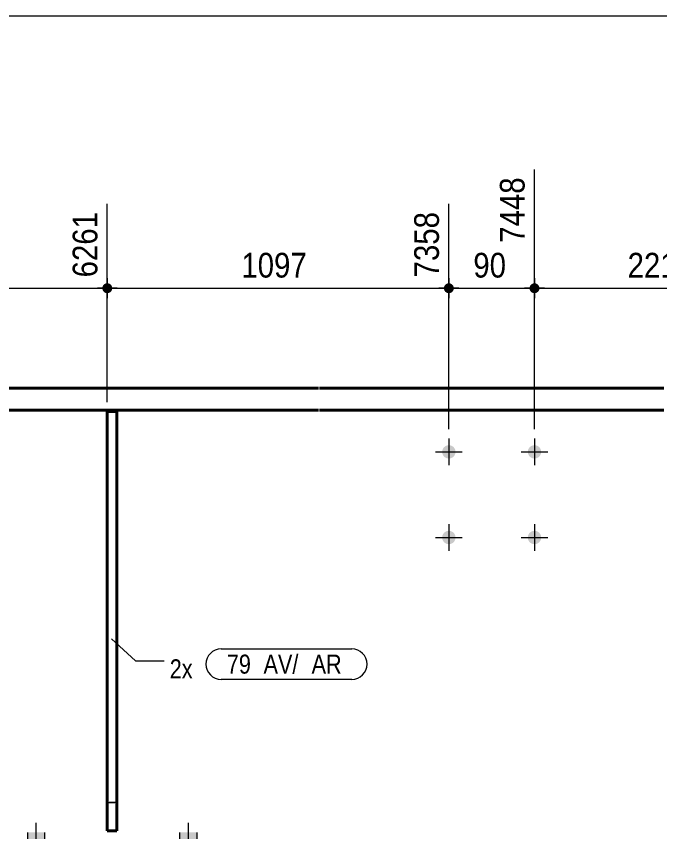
# Model space of a CAD drawing. Header units: millimetres. Extents: x 2 to 584, y 5 to 405.
# Drawn here: x 349.1 to 416.7, y 319.3 to 405 of the extents above; entities that cross this region are included whole.
import ezdxf

# ---------------------------------------------------------------- set-up
doc = ezdxf.new("R2010")
doc.units = ezdxf.units.MM
doc.linetypes.add('CACHE2', pattern=[1.190625, 0.79375, -0.396875])
for name, color, linetype, lineweight in [('Boulon', 7, 'Continuous', 0), ('Cache', 7, 'Continuous', 0), ('Cotation', 7, 'Continuous', 0), ('Feuille dessin', 5, 'Continuous', 0), ('Piece', 2, 'Continuous', 0), ('Repère pièce', 3, 'Continuous', 0)]:
    doc.layers.add(name, color=color, linetype=linetype, lineweight=lineweight)
doc.styles.add('ARIAL', font='ARIAL.TTF')
doc.styles.add('COMIC_SANS_MS', font='COMIC.TTF')

# ---------------------------------------------------------------- blocks, each defined once
blk = doc.blocks.new('*A6')
at = {"layer": 'Boulon'}
for points in [[(395.278, 359.186), (395.276, 359.152), (395.272, 359.118), (395.266, 359.084), (395.258, 359.051), (395.249, 359.017), (395.238, 358.985), (395.226, 358.953), (395.212, 358.921), (395.196, 358.891), (395.18, 358.861), (395.161, 358.832), (395.141, 358.804), (395.12, 358.777), (395.098, 358.751), (395.074, 358.726), (395.049, 358.702), (395.023, 358.68), (394.996, 358.658), (394.968, 358.639), (394.939, 358.62), (394.909, 358.603), (394.878, 358.588), (394.847, 358.574), (394.815, 358.562), (394.782, 358.551), (394.749, 358.542), (394.716, 358.534), (394.682, 358.528), (394.648, 358.524), (394.613, 358.522), (394.579, 358.521), (394.545, 358.522), (394.511, 358.524), (394.476, 358.528), (394.443, 358.534), (394.409, 358.542), (394.376, 358.551), (394.343, 358.562), (394.311, 358.574), (394.28, 358.588), (394.249, 358.603), (394.219, 358.62), (394.19, 358.639), (394.162, 358.658), (394.135, 358.68), (394.109, 358.702), (394.084, 358.726), (394.06, 358.751), (394.038, 358.777), (394.017, 358.804), (393.997, 358.832), (393.979, 358.861), (393.962, 358.891), (393.946, 358.921), (393.932, 358.953), (393.92, 358.985), (393.909, 359.017), (393.9, 359.051), (393.893, 359.084), (393.887, 359.118), (393.883, 359.152), (393.88, 359.186), (393.879, 359.221), (393.88, 359.255), (393.883, 359.289), (393.887, 359.323), (393.893, 359.357), (393.9, 359.391), (393.909, 359.424), (393.92, 359.457), (393.932, 359.489), (393.946, 359.52), (393.962, 359.551), (393.979, 359.581), (393.997, 359.61), (394.017, 359.638), (394.038, 359.665), (394.06, 359.691), (394.084, 359.716), (394.109, 359.739), (394.135, 359.762), (394.162, 359.783), (394.19, 359.803), (394.219, 359.821), (394.249, 359.838), (394.28, 359.853), (394.311, 359.867), (394.343, 359.88), (394.376, 359.891), (394.409, 359.9), (394.443, 359.907), (394.476, 359.913), (394.511, 359.917), (394.545, 359.92), (394.579, 359.921), (394.613, 359.92), (394.648, 359.917), (394.682, 359.913), (394.716, 359.907), (394.749, 359.9), (394.782, 359.891), (394.815, 359.88), (394.847, 359.867), (394.878, 359.853), (394.909, 359.838), (394.939, 359.821), (394.968, 359.803), (394.996, 359.783), (395.023, 359.762), (395.049, 359.739), (395.074, 359.716), (395.098, 359.691), (395.12, 359.665), (395.141, 359.638), (395.161, 359.61), (395.18, 359.581), (395.196, 359.551), (395.212, 359.52), (395.226, 359.489), (395.238, 359.457), (395.249, 359.424), (395.258, 359.391), (395.266, 359.357), (395.272, 359.323), (395.276, 359.289), (395.278, 359.255), (395.279, 359.221)], [(395.278, 350.186), (395.276, 350.152), (395.272, 350.118), (395.266, 350.084), (395.258, 350.051), (395.249, 350.017), (395.238, 349.985), (395.226, 349.953), (395.212, 349.921), (395.196, 349.891), (395.18, 349.861), (395.161, 349.832), (395.141, 349.804), (395.12, 349.777), (395.098, 349.751), (395.074, 349.726), (395.049, 349.702), (395.023, 349.68), (394.996, 349.658), (394.968, 349.639), (394.939, 349.62), (394.909, 349.603), (394.878, 349.588), (394.847, 349.574), (394.815, 349.562), (394.782, 349.551), (394.749, 349.542), (394.716, 349.534), (394.682, 349.528), (394.648, 349.524), (394.613, 349.522), (394.579, 349.521), (394.545, 349.522), (394.511, 349.524), (394.476, 349.528), (394.443, 349.534), (394.409, 349.542), (394.376, 349.551), (394.343, 349.562), (394.311, 349.574), (394.28, 349.588), (394.249, 349.603), (394.219, 349.62), (394.19, 349.639), (394.162, 349.658), (394.135, 349.68), (394.109, 349.702), (394.084, 349.726), (394.06, 349.751), (394.038, 349.777), (394.017, 349.804), (393.997, 349.832), (393.979, 349.861), (393.962, 349.891), (393.946, 349.921), (393.932, 349.953), (393.92, 349.985), (393.909, 350.017), (393.9, 350.051), (393.893, 350.084), (393.887, 350.118), (393.883, 350.152), (393.88, 350.186), (393.879, 350.221), (393.88, 350.255), (393.883, 350.289), (393.887, 350.323), (393.893, 350.357), (393.9, 350.391), (393.909, 350.424), (393.92, 350.457), (393.932, 350.489), (393.946, 350.52), (393.962, 350.551), (393.979, 350.581), (393.997, 350.61), (394.017, 350.638), (394.038, 350.665), (394.06, 350.691), (394.084, 350.716), (394.109, 350.739), (394.135, 350.762), (394.162, 350.783), (394.19, 350.803), (394.219, 350.821), (394.249, 350.838), (394.28, 350.853), (394.311, 350.867), (394.343, 350.88), (394.376, 350.891), (394.409, 350.9), (394.443, 350.907), (394.476, 350.913), (394.511, 350.917), (394.545, 350.92), (394.579, 350.921), (394.613, 350.92), (394.648, 350.917), (394.682, 350.913), (394.716, 350.907), (394.749, 350.9), (394.782, 350.891), (394.815, 350.88), (394.847, 350.867), (394.878, 350.853), (394.909, 350.838), (394.939, 350.821), (394.968, 350.803), (394.996, 350.783), (395.023, 350.762), (395.049, 350.739), (395.074, 350.716), (395.098, 350.691), (395.12, 350.665), (395.141, 350.638), (395.161, 350.61), (395.18, 350.581), (395.196, 350.551), (395.212, 350.52), (395.226, 350.489), (395.238, 350.457), (395.249, 350.424), (395.258, 350.391), (395.266, 350.357), (395.272, 350.323), (395.276, 350.289), (395.278, 350.255), (395.279, 350.221)]]:
    blk.add_hatch(color=256, dxfattribs=at).paths.add_polyline_path(points, flags=17)
at = {"layer": 'Boulon', "linetype": 'Continuous', "lineweight": 0}
for p, q in [((394.579, 360.621), (394.579, 357.821)), ((393.179, 359.221), (395.979, 359.221)), ((394.579, 351.621), (394.579, 348.821)), ((393.179, 350.221), (395.979, 350.221))]:
    blk.add_line(p, q, dxfattribs=at)
blk = doc.blocks.new('*A7')
at = {"layer": 'Boulon'}
for points in [[(404.278, 359.186), (404.276, 359.152), (404.272, 359.118), (404.266, 359.084), (404.258, 359.051), (404.249, 359.017), (404.238, 358.985), (404.226, 358.953), (404.212, 358.921), (404.196, 358.891), (404.18, 358.861), (404.161, 358.832), (404.141, 358.804), (404.12, 358.777), (404.098, 358.751), (404.074, 358.726), (404.049, 358.702), (404.023, 358.68), (403.996, 358.658), (403.968, 358.639), (403.939, 358.62), (403.909, 358.603), (403.878, 358.588), (403.847, 358.574), (403.815, 358.562), (403.782, 358.551), (403.749, 358.542), (403.716, 358.534), (403.682, 358.528), (403.648, 358.524), (403.613, 358.522), (403.579, 358.521), (403.545, 358.522), (403.511, 358.524), (403.476, 358.528), (403.443, 358.534), (403.409, 358.542), (403.376, 358.551), (403.343, 358.562), (403.311, 358.574), (403.28, 358.588), (403.249, 358.603), (403.219, 358.62), (403.19, 358.639), (403.162, 358.658), (403.135, 358.68), (403.109, 358.702), (403.084, 358.726), (403.06, 358.751), (403.038, 358.777), (403.017, 358.804), (402.997, 358.832), (402.979, 358.861), (402.962, 358.891), (402.946, 358.921), (402.932, 358.953), (402.92, 358.985), (402.909, 359.017), (402.9, 359.051), (402.893, 359.084), (402.887, 359.118), (402.883, 359.152), (402.88, 359.186), (402.879, 359.221), (402.88, 359.255), (402.883, 359.289), (402.887, 359.323), (402.893, 359.357), (402.9, 359.391), (402.909, 359.424), (402.92, 359.457), (402.932, 359.489), (402.946, 359.52), (402.962, 359.551), (402.979, 359.581), (402.997, 359.61), (403.017, 359.638), (403.038, 359.665), (403.06, 359.691), (403.084, 359.716), (403.109, 359.739), (403.135, 359.762), (403.162, 359.783), (403.19, 359.803), (403.219, 359.821), (403.249, 359.838), (403.28, 359.853), (403.311, 359.867), (403.343, 359.88), (403.376, 359.891), (403.409, 359.9), (403.443, 359.907), (403.476, 359.913), (403.511, 359.917), (403.545, 359.92), (403.579, 359.921), (403.613, 359.92), (403.648, 359.917), (403.682, 359.913), (403.716, 359.907), (403.749, 359.9), (403.782, 359.891), (403.815, 359.88), (403.847, 359.867), (403.878, 359.853), (403.909, 359.838), (403.939, 359.821), (403.968, 359.803), (403.996, 359.783), (404.023, 359.762), (404.049, 359.739), (404.074, 359.716), (404.098, 359.691), (404.12, 359.665), (404.141, 359.638), (404.161, 359.61), (404.18, 359.581), (404.196, 359.551), (404.212, 359.52), (404.226, 359.489), (404.238, 359.457), (404.249, 359.424), (404.258, 359.391), (404.266, 359.357), (404.272, 359.323), (404.276, 359.289), (404.278, 359.255), (404.279, 359.221)], [(404.278, 350.186), (404.276, 350.152), (404.272, 350.118), (404.266, 350.084), (404.258, 350.051), (404.249, 350.017), (404.238, 349.985), (404.226, 349.953), (404.212, 349.921), (404.196, 349.891), (404.18, 349.861), (404.161, 349.832), (404.141, 349.804), (404.12, 349.777), (404.098, 349.751), (404.074, 349.726), (404.049, 349.702), (404.023, 349.68), (403.996, 349.658), (403.968, 349.639), (403.939, 349.62), (403.909, 349.603), (403.878, 349.588), (403.847, 349.574), (403.815, 349.562), (403.782, 349.551), (403.749, 349.542), (403.716, 349.534), (403.682, 349.528), (403.648, 349.524), (403.613, 349.522), (403.579, 349.521), (403.545, 349.522), (403.511, 349.524), (403.476, 349.528), (403.443, 349.534), (403.409, 349.542), (403.376, 349.551), (403.343, 349.562), (403.311, 349.574), (403.28, 349.588), (403.249, 349.603), (403.219, 349.62), (403.19, 349.639), (403.162, 349.658), (403.135, 349.68), (403.109, 349.702), (403.084, 349.726), (403.06, 349.751), (403.038, 349.777), (403.017, 349.804), (402.997, 349.832), (402.979, 349.861), (402.962, 349.891), (402.946, 349.921), (402.932, 349.953), (402.92, 349.985), (402.909, 350.017), (402.9, 350.051), (402.893, 350.084), (402.887, 350.118), (402.883, 350.152), (402.88, 350.186), (402.879, 350.221), (402.88, 350.255), (402.883, 350.289), (402.887, 350.323), (402.893, 350.357), (402.9, 350.391), (402.909, 350.424), (402.92, 350.457), (402.932, 350.489), (402.946, 350.52), (402.962, 350.551), (402.979, 350.581), (402.997, 350.61), (403.017, 350.638), (403.038, 350.665), (403.06, 350.691), (403.084, 350.716), (403.109, 350.739), (403.135, 350.762), (403.162, 350.783), (403.19, 350.803), (403.219, 350.821), (403.249, 350.838), (403.28, 350.853), (403.311, 350.867), (403.343, 350.88), (403.376, 350.891), (403.409, 350.9), (403.443, 350.907), (403.476, 350.913), (403.511, 350.917), (403.545, 350.92), (403.579, 350.921), (403.613, 350.92), (403.648, 350.917), (403.682, 350.913), (403.716, 350.907), (403.749, 350.9), (403.782, 350.891), (403.815, 350.88), (403.847, 350.867), (403.878, 350.853), (403.909, 350.838), (403.939, 350.821), (403.968, 350.803), (403.996, 350.783), (404.023, 350.762), (404.049, 350.739), (404.074, 350.716), (404.098, 350.691), (404.12, 350.665), (404.141, 350.638), (404.161, 350.61), (404.18, 350.581), (404.196, 350.551), (404.212, 350.52), (404.226, 350.489), (404.238, 350.457), (404.249, 350.424), (404.258, 350.391), (404.266, 350.357), (404.272, 350.323), (404.276, 350.289), (404.278, 350.255), (404.279, 350.221)]]:
    blk.add_hatch(color=256, dxfattribs=at).paths.add_polyline_path(points, flags=17)
at = {"layer": 'Boulon', "linetype": 'Continuous', "lineweight": 0}
for p, q in [((403.579, 360.621), (403.579, 357.821)), ((402.179, 359.221), (404.979, 359.221)), ((403.579, 351.621), (403.579, 348.821)), ((402.179, 350.221), (404.979, 350.221))]:
    blk.add_line(p, q, dxfattribs=at)
blk = doc.blocks.new('*A14')
at = {"layer": 'Boulon'}
for points in [[(352.082, 319.221), (352.082, 316.921), (350.282, 316.921), (350.282, 319.221)], [(352.082, 319.221), (352.082, 316.921), (350.282, 316.921), (350.282, 319.221)], [(368.082, 319.221), (368.082, 316.921), (366.282, 316.921), (366.282, 319.221)], [(368.082, 319.221), (368.082, 316.921), (366.282, 316.921), (366.282, 319.221)]]:
    blk.add_hatch(color=256, dxfattribs=at).paths.add_polyline_path(points, flags=17)
at = {"layer": 'Boulon', "linetype": 'Continuous', "lineweight": 0}
for p, q in [((351.182, 320.221), (351.182, 312.221)), ((351.182, 320.221), (351.182, 312.221)), ((367.182, 320.221), (367.182, 312.221)), ((367.182, 320.221), (367.182, 312.221)), ((350.282, 319.221), (350.282, 316.921)), ((350.282, 319.221), (350.282, 316.921)), ((352.082, 319.221), (352.082, 316.921)), ((352.082, 319.221), (352.082, 316.921)), ((366.282, 319.221), (366.282, 316.921)), ((366.282, 319.221), (366.282, 316.921)), ((368.082, 319.221), (368.082, 316.921)), ((368.082, 319.221), (368.082, 316.921))]:
    blk.add_line(p, q, dxfattribs=at)
blk = doc.blocks.new('*A19')
at = {"layer": 'Piece', "color": 2, "linetype": 'Continuous', "lineweight": 40}
for p, q in [((380.882176, 365.920679), (337.482176, 365.920679)), ((417.176107, 365.920679), (380.982176, 365.920679)), ((337.482176, 363.620679), (380.882176, 363.620679)), ((380.982176, 363.620679), (417.176107, 363.620679))]:
    blk.add_line(p, q, dxfattribs=at)
blk = doc.blocks.new('*A20')
at = {"layer": 'Cache', "color": 7, "linetype": 'CACHE2', "lineweight": 20}
for p, q in [((358.682176, 319.38068), (358.682176, 363.460679)), ((358.682176, 363.460679), (359.682176, 363.460679)), ((359.682176, 319.38068), (359.682176, 363.460679)), ((359.682176, 322.38068), (358.682176, 322.38068)), ((358.682176, 319.38068), (359.682176, 319.380681))]:
    blk.add_line(p, q, dxfattribs=at)
blk = doc.blocks.new('*A21')
at = {"layer": 'Cache', "color": 7, "linetype": 'CACHE2', "lineweight": 20}
blk.add_line((358.682176, 322.380681), (359.682176, 322.380681), dxfattribs=at)
at = {"layer": 'Piece', "color": 2, "linetype": 'Continuous', "lineweight": 40}
for p, q in [((358.682176, 363.460679), (358.682176, 319.38068)), ((359.682176, 363.460679), (358.682176, 363.460679)), ((359.682176, 319.38068), (359.682176, 363.460679)), ((358.682176, 319.38068), (359.682176, 319.38068))]:
    blk.add_line(p, q, dxfattribs=at)
blk = doc.blocks.new('*A63')
at = {"layer": 'Feuille dessin', "linetype": 'Continuous', "lineweight": 0}
blk.add_line((579, 405), (5, 405), dxfattribs=at)
blk = doc.blocks.new('*A75')
at = {"layer": 'Cotation'}
for points in [[(323.76, 375.901), (323.734, 375.903), (323.709, 375.906), (323.684, 375.911), (323.659, 375.916), (323.634, 375.923), (323.61, 375.931), (323.586, 375.94), (323.563, 375.951), (323.54, 375.962), (323.518, 375.975), (323.496, 375.988), (323.475, 376.003), (323.455, 376.019), (323.436, 376.035), (323.418, 376.053), (323.4, 376.071), (323.383, 376.091), (323.368, 376.111), (323.353, 376.132), (323.339, 376.153), (323.327, 376.176), (323.315, 376.198), (323.305, 376.222), (323.296, 376.245), (323.288, 376.27), (323.281, 376.294), (323.275, 376.319), (323.271, 376.344), (323.268, 376.37), (323.266, 376.395), (323.265, 376.421), (323.266, 376.446), (323.268, 376.472), (323.271, 376.497), (323.275, 376.522), (323.281, 376.547), (323.288, 376.572), (323.296, 376.596), (323.305, 376.62), (323.315, 376.643), (323.327, 376.666), (323.339, 376.688), (323.353, 376.71), (323.368, 376.73), (323.383, 376.751), (323.4, 376.77), (323.418, 376.788), (323.436, 376.806), (323.455, 376.823), (323.475, 376.838), (323.496, 376.853), (323.518, 376.867), (323.54, 376.879), (323.563, 376.891), (323.586, 376.901), (323.61, 376.91), (323.634, 376.918), (323.659, 376.925), (323.684, 376.931), (323.709, 376.935), (323.734, 376.938), (323.76, 376.94), (323.785, 376.941), (323.811, 376.94), (323.836, 376.938), (323.862, 376.935), (323.887, 376.931), (323.912, 376.925), (323.936, 376.918), (323.96, 376.91), (323.984, 376.901), (324.008, 376.891), (324.03, 376.879), (324.053, 376.867), (324.074, 376.853), (324.095, 376.838), (324.115, 376.823), (324.134, 376.806), (324.153, 376.788), (324.171, 376.77), (324.187, 376.751), (324.203, 376.73), (324.218, 376.71), (324.231, 376.688), (324.244, 376.666), (324.255, 376.643), (324.266, 376.62), (324.275, 376.596), (324.283, 376.572), (324.29, 376.547), (324.295, 376.522), (324.3, 376.497), (324.303, 376.472), (324.305, 376.446), (324.305, 376.421), (324.305, 376.395), (324.303, 376.37), (324.3, 376.344), (324.295, 376.319), (324.29, 376.294), (324.283, 376.27), (324.275, 376.245), (324.266, 376.222), (324.255, 376.198), (324.244, 376.176), (324.231, 376.153), (324.218, 376.132), (324.203, 376.111), (324.187, 376.091), (324.171, 376.071), (324.153, 376.053), (324.134, 376.035), (324.115, 376.019), (324.095, 376.003), (324.074, 375.988), (324.053, 375.975), (324.03, 375.962), (324.008, 375.951), (323.984, 375.94), (323.96, 375.931), (323.936, 375.923), (323.912, 375.916), (323.887, 375.911), (323.862, 375.906), (323.836, 375.903), (323.811, 375.901), (323.785, 375.901)], [(358.657, 375.901), (358.631, 375.903), (358.606, 375.906), (358.581, 375.911), (358.556, 375.916), (358.531, 375.923), (358.507, 375.931), (358.483, 375.94), (358.46, 375.951), (358.437, 375.962), (358.415, 375.975), (358.393, 375.988), (358.372, 376.003), (358.352, 376.019), (358.333, 376.035), (358.314, 376.053), (358.297, 376.071), (358.28, 376.091), (358.265, 376.111), (358.25, 376.132), (358.236, 376.153), (358.224, 376.176), (358.212, 376.198), (358.202, 376.222), (358.193, 376.245), (358.185, 376.27), (358.178, 376.294), (358.172, 376.319), (358.168, 376.344), (358.165, 376.37), (358.163, 376.395), (358.162, 376.421), (358.163, 376.446), (358.165, 376.472), (358.168, 376.497), (358.172, 376.522), (358.178, 376.547), (358.185, 376.572), (358.193, 376.596), (358.202, 376.62), (358.212, 376.643), (358.224, 376.666), (358.236, 376.688), (358.25, 376.71), (358.265, 376.73), (358.28, 376.751), (358.297, 376.77), (358.314, 376.788), (358.333, 376.806), (358.352, 376.823), (358.372, 376.838), (358.393, 376.853), (358.415, 376.867), (358.437, 376.879), (358.46, 376.891), (358.483, 376.901), (358.507, 376.91), (358.531, 376.918), (358.556, 376.925), (358.581, 376.931), (358.606, 376.935), (358.631, 376.938), (358.657, 376.94), (358.682, 376.941), (358.708, 376.94), (358.733, 376.938), (358.758, 376.935), (358.784, 376.931), (358.809, 376.925), (358.833, 376.918), (358.857, 376.91), (358.881, 376.901), (358.905, 376.891), (358.927, 376.879), (358.95, 376.867), (358.971, 376.853), (358.992, 376.838), (359.012, 376.823), (359.031, 376.806), (359.05, 376.788), (359.067, 376.77), (359.084, 376.751), (359.1, 376.73), (359.115, 376.71), (359.128, 376.688), (359.141, 376.666), (359.152, 376.643), (359.163, 376.62), (359.172, 376.596), (359.18, 376.572), (359.187, 376.547), (359.192, 376.522), (359.197, 376.497), (359.2, 376.472), (359.202, 376.446), (359.202, 376.421), (359.202, 376.395), (359.2, 376.37), (359.197, 376.344), (359.192, 376.319), (359.187, 376.294), (359.18, 376.27), (359.172, 376.245), (359.163, 376.222), (359.152, 376.198), (359.141, 376.176), (359.128, 376.153), (359.115, 376.132), (359.1, 376.111), (359.084, 376.091), (359.067, 376.071), (359.05, 376.053), (359.031, 376.035), (359.012, 376.019), (358.992, 376.003), (358.971, 375.988), (358.95, 375.975), (358.927, 375.962), (358.905, 375.951), (358.881, 375.94), (358.857, 375.931), (358.833, 375.923), (358.809, 375.916), (358.784, 375.911), (358.758, 375.906), (358.733, 375.903), (358.708, 375.901), (358.682, 375.901)]]:
    blk.add_hatch(color=256, dxfattribs=at).paths.add_polyline_path(points, flags=17)
at = {"layer": 'Cotation', "linetype": 'Continuous', "lineweight": 0}
for p, q in [((323.785, 361.621), (323.785, 388.914)), ((358.682, 364.461), (358.682, 385.274)), ((323.785, 377.461), (323.785, 375.381)), ((358.682, 377.461), (358.682, 375.381)), ((324.825, 376.421), (322.745, 376.421)), ((323.785, 376.421), (322.745, 376.421)), ((323.785, 376.421), (358.682, 376.421)), ((359.722, 376.421), (357.642, 376.421)), ((358.682, 376.421), (359.722, 376.421))]:
    blk.add_line(p, q, dxfattribs=at)
at = {"layer": 'Cotation'}
for p in [(323.785, 376.421), (358.682, 376.421)]:
    blk.add_point(p, dxfattribs=at)
at = {"layer": 'Cotation', "style": 'ARIAL', "width": 0.85}
blk.add_text('6261', height=2.6, rotation=90.00021, dxfattribs=at).set_placement((357.642, 377.561))
blk.add_text('1113', height=2.6, dxfattribs=at).set_placement((337.377, 377.541))
blk = doc.blocks.new('*A76')
at = {"layer": 'Cotation'}
for points in [[(358.657, 375.901), (358.631, 375.903), (358.606, 375.906), (358.581, 375.911), (358.556, 375.916), (358.531, 375.923), (358.507, 375.931), (358.483, 375.94), (358.46, 375.951), (358.437, 375.962), (358.415, 375.975), (358.393, 375.988), (358.372, 376.003), (358.352, 376.019), (358.333, 376.035), (358.314, 376.053), (358.297, 376.071), (358.28, 376.091), (358.265, 376.111), (358.25, 376.132), (358.236, 376.153), (358.224, 376.176), (358.212, 376.198), (358.202, 376.222), (358.193, 376.245), (358.185, 376.27), (358.178, 376.294), (358.172, 376.319), (358.168, 376.344), (358.165, 376.37), (358.163, 376.395), (358.162, 376.421), (358.163, 376.446), (358.165, 376.472), (358.168, 376.497), (358.172, 376.522), (358.178, 376.547), (358.185, 376.572), (358.193, 376.596), (358.202, 376.62), (358.212, 376.643), (358.224, 376.666), (358.236, 376.688), (358.25, 376.71), (358.265, 376.73), (358.28, 376.751), (358.297, 376.77), (358.314, 376.788), (358.333, 376.806), (358.352, 376.823), (358.372, 376.838), (358.393, 376.853), (358.415, 376.867), (358.437, 376.879), (358.46, 376.891), (358.483, 376.901), (358.507, 376.91), (358.531, 376.918), (358.556, 376.925), (358.581, 376.931), (358.606, 376.935), (358.631, 376.938), (358.657, 376.94), (358.682, 376.941), (358.708, 376.94), (358.733, 376.938), (358.758, 376.935), (358.784, 376.931), (358.809, 376.925), (358.833, 376.918), (358.857, 376.91), (358.881, 376.901), (358.905, 376.891), (358.927, 376.879), (358.95, 376.867), (358.971, 376.853), (358.992, 376.838), (359.012, 376.823), (359.031, 376.806), (359.05, 376.788), (359.067, 376.77), (359.084, 376.751), (359.1, 376.73), (359.115, 376.71), (359.128, 376.688), (359.141, 376.666), (359.152, 376.643), (359.163, 376.62), (359.172, 376.596), (359.18, 376.572), (359.187, 376.547), (359.192, 376.522), (359.197, 376.497), (359.2, 376.472), (359.202, 376.446), (359.202, 376.421), (359.202, 376.395), (359.2, 376.37), (359.197, 376.344), (359.192, 376.319), (359.187, 376.294), (359.18, 376.27), (359.172, 376.245), (359.163, 376.222), (359.152, 376.198), (359.141, 376.176), (359.128, 376.153), (359.115, 376.132), (359.1, 376.111), (359.084, 376.091), (359.067, 376.071), (359.05, 376.053), (359.031, 376.035), (359.012, 376.019), (358.992, 376.003), (358.971, 375.988), (358.95, 375.975), (358.927, 375.962), (358.905, 375.951), (358.881, 375.94), (358.857, 375.931), (358.833, 375.923), (358.809, 375.916), (358.784, 375.911), (358.758, 375.906), (358.733, 375.903), (358.708, 375.901), (358.682, 375.901)], [(394.554, 375.901), (394.528, 375.903), (394.503, 375.906), (394.478, 375.911), (394.453, 375.916), (394.428, 375.923), (394.404, 375.931), (394.38, 375.94), (394.357, 375.951), (394.334, 375.962), (394.312, 375.975), (394.29, 375.988), (394.269, 376.003), (394.249, 376.019), (394.23, 376.035), (394.211, 376.053), (394.194, 376.071), (394.177, 376.091), (394.161, 376.111), (394.147, 376.132), (394.133, 376.153), (394.121, 376.176), (394.109, 376.198), (394.099, 376.222), (394.09, 376.245), (394.082, 376.27), (394.075, 376.294), (394.069, 376.319), (394.065, 376.344), (394.062, 376.37), (394.06, 376.395), (394.059, 376.421), (394.06, 376.446), (394.062, 376.472), (394.065, 376.497), (394.069, 376.522), (394.075, 376.547), (394.082, 376.572), (394.09, 376.596), (394.099, 376.62), (394.109, 376.643), (394.121, 376.666), (394.133, 376.688), (394.147, 376.71), (394.161, 376.73), (394.177, 376.751), (394.194, 376.77), (394.211, 376.788), (394.23, 376.806), (394.249, 376.823), (394.269, 376.838), (394.29, 376.853), (394.312, 376.867), (394.334, 376.879), (394.357, 376.891), (394.38, 376.901), (394.404, 376.91), (394.428, 376.918), (394.453, 376.925), (394.478, 376.931), (394.503, 376.935), (394.528, 376.938), (394.554, 376.94), (394.579, 376.941), (394.605, 376.94), (394.63, 376.938), (394.655, 376.935), (394.681, 376.931), (394.705, 376.925), (394.73, 376.918), (394.754, 376.91), (394.778, 376.901), (394.801, 376.891), (394.824, 376.879), (394.846, 376.867), (394.868, 376.853), (394.889, 376.838), (394.909, 376.823), (394.928, 376.806), (394.947, 376.788), (394.964, 376.77), (394.981, 376.751), (394.997, 376.73), (395.012, 376.71), (395.025, 376.688), (395.038, 376.666), (395.049, 376.643), (395.06, 376.62), (395.069, 376.596), (395.077, 376.572), (395.084, 376.547), (395.089, 376.522), (395.094, 376.497), (395.097, 376.472), (395.099, 376.446), (395.099, 376.421), (395.099, 376.395), (395.097, 376.37), (395.094, 376.344), (395.089, 376.319), (395.084, 376.294), (395.077, 376.27), (395.069, 376.245), (395.06, 376.222), (395.049, 376.198), (395.038, 376.176), (395.025, 376.153), (395.012, 376.132), (394.997, 376.111), (394.981, 376.091), (394.964, 376.071), (394.947, 376.053), (394.928, 376.035), (394.909, 376.019), (394.889, 376.003), (394.868, 375.988), (394.846, 375.975), (394.824, 375.962), (394.801, 375.951), (394.778, 375.94), (394.754, 375.931), (394.73, 375.923), (394.705, 375.916), (394.681, 375.911), (394.655, 375.906), (394.63, 375.903), (394.605, 375.901), (394.579, 375.901)]]:
    blk.add_hatch(color=256, dxfattribs=at).paths.add_polyline_path(points, flags=17)
at = {"layer": 'Cotation', "linetype": 'Continuous', "lineweight": 0}
for p, q in [((358.682, 364.461), (358.682, 385.274)), ((394.579, 361.621), (394.579, 385.274)), ((358.682, 377.461), (358.682, 375.381)), ((394.579, 377.461), (394.579, 375.381)), ((359.722, 376.421), (357.642, 376.421)), ((358.682, 376.421), (357.642, 376.421)), ((358.682, 376.421), (394.579, 376.421)), ((395.619, 376.421), (393.539, 376.421)), ((394.579, 376.421), (395.619, 376.421))]:
    blk.add_line(p, q, dxfattribs=at)
at = {"layer": 'Cotation'}
for p in [(358.682, 376.421), (394.579, 376.421)]:
    blk.add_point(p, dxfattribs=at)
at = {"layer": 'Cotation', "style": 'ARIAL', "width": 0.85}
blk.add_text('7358', height=2.6, rotation=90.00021, dxfattribs=at).set_placement((393.539, 377.561))
blk.add_text('1097', height=2.6, dxfattribs=at).set_placement((372.774, 377.541))
blk = doc.blocks.new('*A77')
at = {"layer": 'Cotation'}
for points in [[(394.554, 375.901), (394.528, 375.903), (394.503, 375.906), (394.478, 375.911), (394.453, 375.916), (394.428, 375.923), (394.404, 375.931), (394.38, 375.94), (394.357, 375.951), (394.334, 375.962), (394.312, 375.975), (394.29, 375.988), (394.269, 376.003), (394.249, 376.019), (394.23, 376.035), (394.211, 376.053), (394.194, 376.071), (394.177, 376.091), (394.161, 376.111), (394.147, 376.132), (394.133, 376.153), (394.121, 376.176), (394.109, 376.198), (394.099, 376.222), (394.09, 376.245), (394.082, 376.27), (394.075, 376.294), (394.069, 376.319), (394.065, 376.344), (394.062, 376.37), (394.06, 376.395), (394.059, 376.421), (394.06, 376.446), (394.062, 376.472), (394.065, 376.497), (394.069, 376.522), (394.075, 376.547), (394.082, 376.572), (394.09, 376.596), (394.099, 376.62), (394.109, 376.643), (394.121, 376.666), (394.133, 376.688), (394.147, 376.71), (394.161, 376.73), (394.177, 376.751), (394.194, 376.77), (394.211, 376.788), (394.23, 376.806), (394.249, 376.823), (394.269, 376.838), (394.29, 376.853), (394.312, 376.867), (394.334, 376.879), (394.357, 376.891), (394.38, 376.901), (394.404, 376.91), (394.428, 376.918), (394.453, 376.925), (394.478, 376.931), (394.503, 376.935), (394.528, 376.938), (394.554, 376.94), (394.579, 376.941), (394.605, 376.94), (394.63, 376.938), (394.655, 376.935), (394.681, 376.931), (394.705, 376.925), (394.73, 376.918), (394.754, 376.91), (394.778, 376.901), (394.801, 376.891), (394.824, 376.879), (394.846, 376.867), (394.868, 376.853), (394.889, 376.838), (394.909, 376.823), (394.928, 376.806), (394.947, 376.788), (394.964, 376.77), (394.981, 376.751), (394.997, 376.73), (395.012, 376.71), (395.025, 376.688), (395.038, 376.666), (395.049, 376.643), (395.06, 376.62), (395.069, 376.596), (395.077, 376.572), (395.084, 376.547), (395.089, 376.522), (395.094, 376.497), (395.097, 376.472), (395.099, 376.446), (395.099, 376.421), (395.099, 376.395), (395.097, 376.37), (395.094, 376.344), (395.089, 376.319), (395.084, 376.294), (395.077, 376.27), (395.069, 376.245), (395.06, 376.222), (395.049, 376.198), (395.038, 376.176), (395.025, 376.153), (395.012, 376.132), (394.997, 376.111), (394.981, 376.091), (394.964, 376.071), (394.947, 376.053), (394.928, 376.035), (394.909, 376.019), (394.889, 376.003), (394.868, 375.988), (394.846, 375.975), (394.824, 375.962), (394.801, 375.951), (394.778, 375.94), (394.754, 375.931), (394.73, 375.923), (394.705, 375.916), (394.681, 375.911), (394.655, 375.906), (394.63, 375.903), (394.605, 375.901), (394.579, 375.901)], [(403.554, 375.901), (403.528, 375.903), (403.503, 375.906), (403.478, 375.911), (403.453, 375.916), (403.428, 375.923), (403.404, 375.931), (403.38, 375.94), (403.357, 375.951), (403.334, 375.962), (403.312, 375.975), (403.29, 375.988), (403.269, 376.003), (403.249, 376.019), (403.23, 376.035), (403.211, 376.053), (403.194, 376.071), (403.177, 376.091), (403.161, 376.111), (403.147, 376.132), (403.133, 376.153), (403.121, 376.176), (403.109, 376.198), (403.099, 376.222), (403.09, 376.245), (403.082, 376.27), (403.075, 376.294), (403.069, 376.319), (403.065, 376.344), (403.062, 376.37), (403.06, 376.395), (403.059, 376.421), (403.06, 376.446), (403.062, 376.472), (403.065, 376.497), (403.069, 376.522), (403.075, 376.547), (403.082, 376.572), (403.09, 376.596), (403.099, 376.62), (403.109, 376.643), (403.121, 376.666), (403.133, 376.688), (403.147, 376.71), (403.161, 376.73), (403.177, 376.751), (403.194, 376.77), (403.211, 376.788), (403.23, 376.806), (403.249, 376.823), (403.269, 376.838), (403.29, 376.853), (403.312, 376.867), (403.334, 376.879), (403.357, 376.891), (403.38, 376.901), (403.404, 376.91), (403.428, 376.918), (403.453, 376.925), (403.478, 376.931), (403.503, 376.935), (403.528, 376.938), (403.554, 376.94), (403.579, 376.941), (403.605, 376.94), (403.63, 376.938), (403.655, 376.935), (403.681, 376.931), (403.705, 376.925), (403.73, 376.918), (403.754, 376.91), (403.778, 376.901), (403.801, 376.891), (403.824, 376.879), (403.846, 376.867), (403.868, 376.853), (403.889, 376.838), (403.909, 376.823), (403.928, 376.806), (403.947, 376.788), (403.964, 376.77), (403.981, 376.751), (403.997, 376.73), (404.012, 376.71), (404.025, 376.688), (404.038, 376.666), (404.049, 376.643), (404.06, 376.62), (404.069, 376.596), (404.077, 376.572), (404.084, 376.547), (404.089, 376.522), (404.094, 376.497), (404.097, 376.472), (404.099, 376.446), (404.099, 376.421), (404.099, 376.395), (404.097, 376.37), (404.094, 376.344), (404.089, 376.319), (404.084, 376.294), (404.077, 376.27), (404.069, 376.245), (404.06, 376.222), (404.049, 376.198), (404.038, 376.176), (404.025, 376.153), (404.012, 376.132), (403.997, 376.111), (403.981, 376.091), (403.964, 376.071), (403.947, 376.053), (403.928, 376.035), (403.909, 376.019), (403.889, 376.003), (403.868, 375.988), (403.846, 375.975), (403.824, 375.962), (403.801, 375.951), (403.778, 375.94), (403.754, 375.931), (403.73, 375.923), (403.705, 375.916), (403.681, 375.911), (403.655, 375.906), (403.63, 375.903), (403.605, 375.901), (403.579, 375.901)]]:
    blk.add_hatch(color=256, dxfattribs=at).paths.add_polyline_path(points, flags=17)
at = {"layer": 'Cotation', "linetype": 'Continuous', "lineweight": 0}
for p, q in [((403.579, 361.621), (403.579, 388.914)), ((394.579, 361.621), (394.579, 385.274)), ((394.579, 377.461), (394.579, 375.381)), ((403.579, 377.461), (403.579, 375.381)), ((395.619, 376.421), (393.539, 376.421)), ((394.579, 376.421), (393.539, 376.421)), ((394.579, 376.421), (403.579, 376.421)), ((404.619, 376.421), (402.539, 376.421)), ((403.579, 376.421), (404.619, 376.421))]:
    blk.add_line(p, q, dxfattribs=at)
at = {"layer": 'Cotation'}
for p in [(394.579, 376.421), (403.579, 376.421)]:
    blk.add_point(p, dxfattribs=at)
at = {"layer": 'Cotation', "style": 'ARIAL', "width": 0.85}
blk.add_text('7448', height=2.6, rotation=90.00021, dxfattribs=at).set_placement((402.539, 381.201))
blk.add_text('90', height=2.6, dxfattribs=at).set_placement((397.151, 377.541))
blk = doc.blocks.new('*A78')
at = {"layer": 'Cotation'}
for points in [[(403.554, 375.901), (403.528, 375.903), (403.503, 375.906), (403.478, 375.911), (403.453, 375.916), (403.428, 375.923), (403.404, 375.931), (403.38, 375.94), (403.357, 375.951), (403.334, 375.962), (403.312, 375.975), (403.29, 375.988), (403.269, 376.003), (403.249, 376.019), (403.23, 376.035), (403.211, 376.053), (403.194, 376.071), (403.177, 376.091), (403.161, 376.111), (403.147, 376.132), (403.133, 376.153), (403.121, 376.176), (403.109, 376.198), (403.099, 376.222), (403.09, 376.245), (403.082, 376.27), (403.075, 376.294), (403.069, 376.319), (403.065, 376.344), (403.062, 376.37), (403.06, 376.395), (403.059, 376.421), (403.06, 376.446), (403.062, 376.472), (403.065, 376.497), (403.069, 376.522), (403.075, 376.547), (403.082, 376.572), (403.09, 376.596), (403.099, 376.62), (403.109, 376.643), (403.121, 376.666), (403.133, 376.688), (403.147, 376.71), (403.161, 376.73), (403.177, 376.751), (403.194, 376.77), (403.211, 376.788), (403.23, 376.806), (403.249, 376.823), (403.269, 376.838), (403.29, 376.853), (403.312, 376.867), (403.334, 376.879), (403.357, 376.891), (403.38, 376.901), (403.404, 376.91), (403.428, 376.918), (403.453, 376.925), (403.478, 376.931), (403.503, 376.935), (403.528, 376.938), (403.554, 376.94), (403.579, 376.941), (403.605, 376.94), (403.63, 376.938), (403.655, 376.935), (403.681, 376.931), (403.705, 376.925), (403.73, 376.918), (403.754, 376.91), (403.778, 376.901), (403.801, 376.891), (403.824, 376.879), (403.846, 376.867), (403.868, 376.853), (403.889, 376.838), (403.909, 376.823), (403.928, 376.806), (403.947, 376.788), (403.964, 376.77), (403.981, 376.751), (403.997, 376.73), (404.012, 376.71), (404.025, 376.688), (404.038, 376.666), (404.049, 376.643), (404.06, 376.62), (404.069, 376.596), (404.077, 376.572), (404.084, 376.547), (404.089, 376.522), (404.094, 376.497), (404.097, 376.472), (404.099, 376.446), (404.099, 376.421), (404.099, 376.395), (404.097, 376.37), (404.094, 376.344), (404.089, 376.319), (404.084, 376.294), (404.077, 376.27), (404.069, 376.245), (404.06, 376.222), (404.049, 376.198), (404.038, 376.176), (404.025, 376.153), (404.012, 376.132), (403.997, 376.111), (403.981, 376.091), (403.964, 376.071), (403.947, 376.053), (403.928, 376.035), (403.909, 376.019), (403.889, 376.003), (403.868, 375.988), (403.846, 375.975), (403.824, 375.962), (403.801, 375.951), (403.778, 375.94), (403.754, 375.931), (403.73, 375.923), (403.705, 375.916), (403.681, 375.911), (403.655, 375.906), (403.63, 375.903), (403.605, 375.901), (403.579, 375.901)], [(430.848, 375.901), (430.822, 375.903), (430.797, 375.906), (430.772, 375.911), (430.747, 375.916), (430.722, 375.923), (430.698, 375.931), (430.674, 375.94), (430.651, 375.951), (430.628, 375.962), (430.606, 375.975), (430.584, 375.988), (430.563, 376.003), (430.543, 376.019), (430.524, 376.035), (430.505, 376.053), (430.488, 376.071), (430.471, 376.091), (430.455, 376.111), (430.441, 376.132), (430.427, 376.153), (430.414, 376.176), (430.403, 376.198), (430.393, 376.222), (430.383, 376.245), (430.375, 376.27), (430.369, 376.294), (430.363, 376.319), (430.359, 376.344), (430.356, 376.37), (430.354, 376.395), (430.353, 376.421), (430.354, 376.446), (430.356, 376.472), (430.359, 376.497), (430.363, 376.522), (430.369, 376.547), (430.375, 376.572), (430.383, 376.596), (430.393, 376.62), (430.403, 376.643), (430.414, 376.666), (430.427, 376.688), (430.441, 376.71), (430.455, 376.73), (430.471, 376.751), (430.488, 376.77), (430.505, 376.788), (430.524, 376.806), (430.543, 376.823), (430.563, 376.838), (430.584, 376.853), (430.606, 376.867), (430.628, 376.879), (430.651, 376.891), (430.674, 376.901), (430.698, 376.91), (430.722, 376.918), (430.747, 376.925), (430.772, 376.931), (430.797, 376.935), (430.822, 376.938), (430.848, 376.94), (430.873, 376.941), (430.899, 376.94), (430.924, 376.938), (430.949, 376.935), (430.975, 376.931), (430.999, 376.925), (431.024, 376.918), (431.048, 376.91), (431.072, 376.901), (431.095, 376.891), (431.118, 376.879), (431.14, 376.867), (431.162, 376.853), (431.183, 376.838), (431.203, 376.823), (431.222, 376.806), (431.241, 376.788), (431.258, 376.77), (431.275, 376.751), (431.291, 376.73), (431.305, 376.71), (431.319, 376.688), (431.332, 376.666), (431.343, 376.643), (431.353, 376.62), (431.363, 376.596), (431.371, 376.572), (431.377, 376.547), (431.383, 376.522), (431.387, 376.497), (431.391, 376.472), (431.392, 376.446), (431.393, 376.421), (431.392, 376.395), (431.391, 376.37), (431.387, 376.344), (431.383, 376.319), (431.377, 376.294), (431.371, 376.27), (431.363, 376.245), (431.353, 376.222), (431.343, 376.198), (431.332, 376.176), (431.319, 376.153), (431.305, 376.132), (431.291, 376.111), (431.275, 376.091), (431.258, 376.071), (431.241, 376.053), (431.222, 376.035), (431.203, 376.019), (431.183, 376.003), (431.162, 375.988), (431.14, 375.975), (431.118, 375.962), (431.095, 375.951), (431.072, 375.94), (431.048, 375.931), (431.024, 375.923), (430.999, 375.916), (430.975, 375.911), (430.949, 375.906), (430.924, 375.903), (430.899, 375.901), (430.873, 375.901)]]:
    blk.add_hatch(color=256, dxfattribs=at).paths.add_polyline_path(points, flags=17)
at = {"layer": 'Cotation', "linetype": 'Continuous', "lineweight": 0}
for p, q in [((403.579, 361.621), (403.579, 388.914)), ((430.873, 361.621), (430.873, 385.274)), ((403.579, 377.461), (403.579, 375.381)), ((430.873, 377.461), (430.873, 375.381)), ((404.619, 376.421), (402.539, 376.421)), ((403.579, 376.421), (402.539, 376.421)), ((403.579, 376.421), (430.873, 376.421)), ((431.913, 376.421), (429.833, 376.421)), ((430.873, 376.421), (431.913, 376.421))]:
    blk.add_line(p, q, dxfattribs=at)
at = {"layer": 'Cotation'}
for p in [(403.579, 376.421), (430.873, 376.421)]:
    blk.add_point(p, dxfattribs=at)
at = {"layer": 'Cotation', "style": 'ARIAL', "width": 0.85}
blk.add_text('9658', height=2.6, rotation=90.00021, dxfattribs=at).set_placement((429.833, 377.561))
blk.add_text('2210', height=2.6, dxfattribs=at).set_placement((413.369, 377.541))
blk = doc.blocks.new('*A90')
at = {"layer": 'Repère pièce', "linetype": 'Continuous', "lineweight": 0}
for p, q in [((359.126479, 339.572081), (361.646272, 337.263665)), ((370.64842, 338.513665), (384.381037, 338.513665)), ((361.646272, 337.263665), (364.646272, 337.263665)), ((384.381037, 335.313665), (370.64842, 335.313665))]:
    blk.add_line(p, q, dxfattribs=at)
for centre, start, end in [((370.64842, 336.913665), 90, 270), ((384.381037, 336.913665), 270, 90)]:
    blk.add_arc(centre, 1.6, start, end, dxfattribs=at)
at = {"layer": 'Repère pièce', "style": 'COMIC_SANS_MS', "width": 0.85}
for s, p in [('79', (371.24842, 335.913665)), ('AV/', (375.10428, 335.913665)), ('AR', (380.154084, 335.913665)), ('2x', (365.246272, 335.413665))]:
    blk.add_text(s, height=2, dxfattribs=at).set_placement(p)

msp = doc.modelspace()

# ---------------------------------------------------------------- block references
at = {"lineweight": 0}
for name in ['*A63', '*A75', '*A77', '*A78', '*A76', '*A19', '*A20', '*A21', '*A6', '*A7', '*A90', '*A14']:
    msp.add_blockref(name, (0, 0), dxfattribs=at)

doc.saveas('drawing.dxf')
